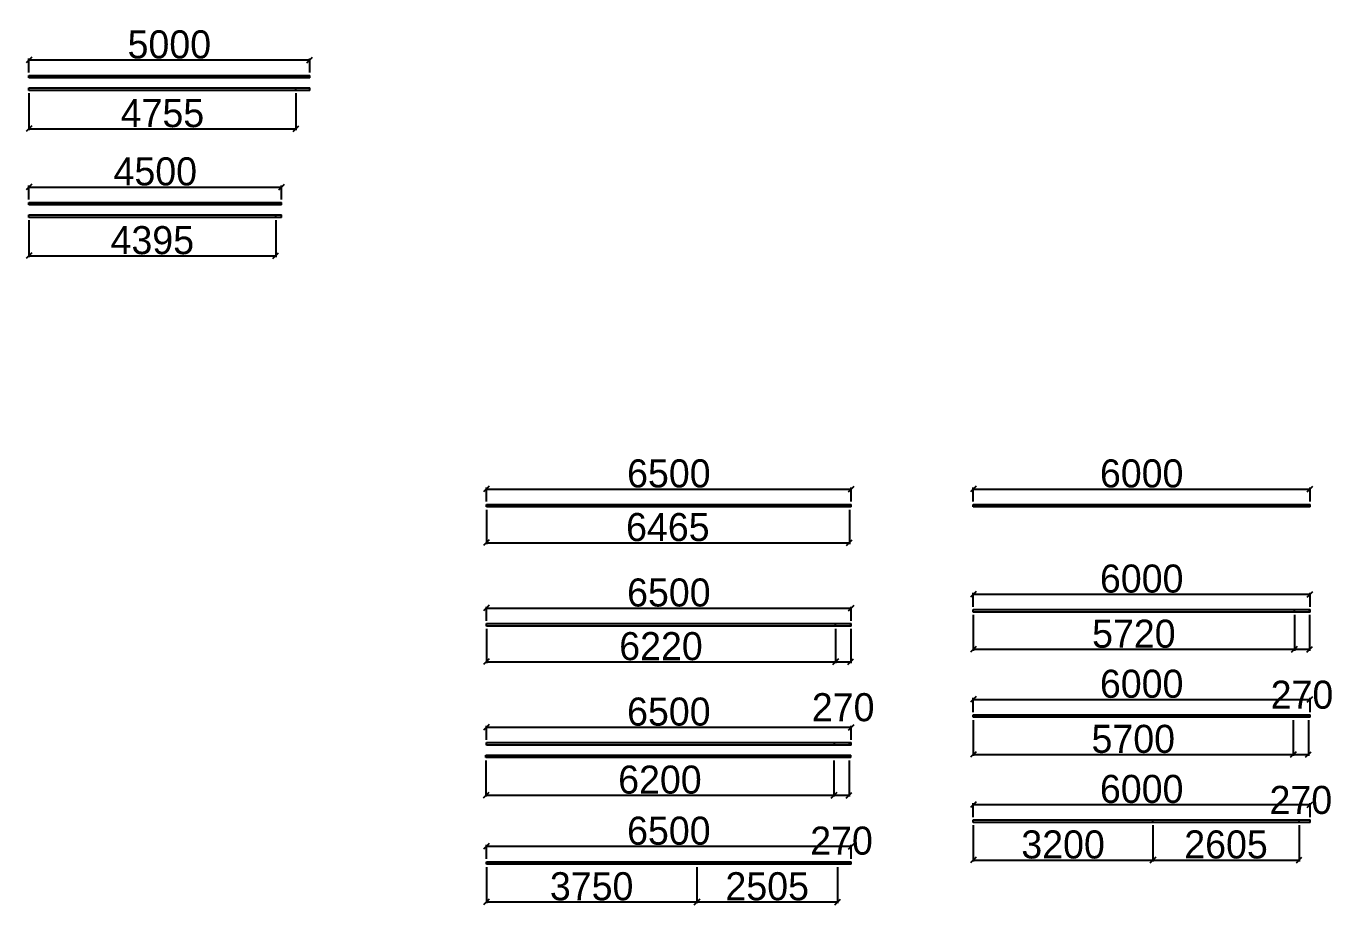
# Model space of a CAD drawing. Header units: millimetres. Extents: x 19527 to 90049, y 9890 to 62875.
# Drawn here: x 66757 to 90049, y 27147 to 42803 of the extents above; entities that cross this region are included whole.
import ezdxf

# ---------------------------------------------------------------- set-up
doc = ezdxf.new("R2010")
doc.units = ezdxf.units.MM
doc.layers.add('Lisse_haute ... Cotes Horizontales LIsse Haute', color=178, linetype='Continuous', lineweight=25, true_color=0x000000)
doc.layers.add('Lisse_haute ... Cotes Horizontales LIsse Haute ... Calepinage et Chutes', color=178, linetype='Continuous', lineweight=25, true_color=0x000000)
doc.styles.add('QCADDimTextStyle', font='txt')
doc.dimstyles.new('QCADDimStyle', dxfattribs={"dimtxt": 100, "dimasz": 10, "dimexe": 5, "dimexo": 10, "dimgap": 5, "dimtad": 1, "dimtoh": 1, "dimdec": 4, "dimzin": 0, "dimdsep": 46, "dimtxsty": 'QCADDimTextStyle', "dimcen": 0.09, "dimadec": 0, "dimazin": 0, "dimtfac": 1, "dimtdec": 4, "dimtofl": 0, "dimtmove": 0, "dimatfit": 3, "dimfxl": 1, "dimtolj": 1, "dimtzin": 0, "dimarcsym": 0})

# ---------------------------------------------------------------- blocks, each defined once
blk = doc.blocks.new('*D345')
at = {"layer": 'Lisse_haute ... Cotes Horizontales LIsse Haute ... Calepinage et Chutes', "color": 0, "lineweight": -2}
for p, q in [((66857, 42250), (66757, 42150)), ((66807, 41975), (66807, 42225)), ((66807, 42200), (71807, 42200)), ((71757, 42150), (71857, 42250)), ((71807, 41975), (71807, 42225))]:
    blk.add_line(p, q, dxfattribs=at)
at = {"layer": 'Lisse_haute ... Cotes Horizontales LIsse Haute ... Calepinage et Chutes', "color": 0, "insert": (69307, 42475), "char_height": 500, "attachment_point": 5, "style": 'QCADDimTextStyle'}
blk.add_mtext('\\A1;5000', dxfattribs=at)
blk = doc.blocks.new('*D346')
at = {"layer": 'Lisse_haute ... Cotes Horizontales LIsse Haute ... Calepinage et Chutes', "color": 0, "lineweight": -2}
for p, q in [((66807, 41608), (66807, 40950)), ((71562, 41608), (71562, 40950)), ((66857, 41025), (66757, 40925)), ((71512, 40925), (71612, 41025)), ((66807, 40975), (71562, 40975))]:
    blk.add_line(p, q, dxfattribs=at)
at = {"layer": 'Lisse_haute ... Cotes Horizontales LIsse Haute ... Calepinage et Chutes', "color": 0, "insert": (69184, 41250), "char_height": 500, "attachment_point": 5, "style": 'QCADDimTextStyle'}
blk.add_mtext('\\A1;4755', dxfattribs=at)
blk = doc.blocks.new('*D347')
at = {"layer": 'Lisse_haute ... Cotes Horizontales LIsse Haute ... Calepinage et Chutes', "color": 0, "lineweight": -2}
for p, q in [((66857, 39987), (66757, 39887)), ((66807, 39712), (66807, 39962)), ((66807, 39937), (71307, 39937)), ((71257, 39887), (71357, 39987)), ((71307, 39712), (71307, 39962))]:
    blk.add_line(p, q, dxfattribs=at)
at = {"layer": 'Lisse_haute ... Cotes Horizontales LIsse Haute ... Calepinage et Chutes', "color": 0, "insert": (69057, 40212), "char_height": 500, "attachment_point": 5, "style": 'QCADDimTextStyle'}
blk.add_mtext('\\A1;4500', dxfattribs=at)
blk = doc.blocks.new('*D348')
at = {"layer": 'Lisse_haute ... Cotes Horizontales LIsse Haute ... Calepinage et Chutes', "color": 0, "lineweight": -2}
for p, q in [((66807, 39345), (66807, 38687)), ((71202, 39345), (71202, 38687)), ((66857, 38762), (66757, 38662)), ((66807, 38712), (71202, 38712)), ((71152, 38662), (71252, 38762))]:
    blk.add_line(p, q, dxfattribs=at)
at = {"layer": 'Lisse_haute ... Cotes Horizontales LIsse Haute ... Calepinage et Chutes', "color": 0, "insert": (69004, 38987), "char_height": 500, "attachment_point": 5, "style": 'QCADDimTextStyle'}
blk.add_mtext('\\A1;4395', dxfattribs=at)
blk = doc.blocks.new('*D408')
at = {"layer": 'Lisse_haute ... Cotes Horizontales LIsse Haute ... Calepinage et Chutes', "color": 0, "lineweight": -2}
for p, q in [((75004, 34606), (74904, 34506)), ((74954, 34331), (74954, 34581)), ((74954, 34556), (81454, 34556)), ((81404, 34506), (81504, 34606)), ((81454, 34331), (81454, 34581))]:
    blk.add_line(p, q, dxfattribs=at)
at = {"layer": 'Lisse_haute ... Cotes Horizontales LIsse Haute ... Calepinage et Chutes', "color": 0, "insert": (78204, 34831), "char_height": 500, "attachment_point": 5, "style": 'QCADDimTextStyle'}
blk.add_mtext('\\A1;6500', dxfattribs=at)
blk = doc.blocks.new('*D409')
at = {"layer": 'Lisse_haute ... Cotes Horizontales LIsse Haute ... Calepinage et Chutes', "color": 0, "lineweight": -2}
for p, q in [((83676, 34606), (83576, 34506)), ((83626, 34331), (83626, 34581)), ((83626, 34556), (89626, 34556)), ((89576, 34506), (89676, 34606)), ((89626, 34331), (89626, 34581))]:
    blk.add_line(p, q, dxfattribs=at)
at = {"layer": 'Lisse_haute ... Cotes Horizontales LIsse Haute ... Calepinage et Chutes', "color": 0, "insert": (86626, 34831), "char_height": 500, "attachment_point": 5, "style": 'QCADDimTextStyle'}
blk.add_mtext('\\A1;6000', dxfattribs=at)
blk = doc.blocks.new('*D410')
at = {"layer": 'Lisse_haute ... Cotes Horizontales LIsse Haute', "color": 0, "lineweight": -2}
for p, q in [((74954, 34186), (74954, 33575)), ((81419, 34186), (81419, 33575)), ((75004, 33650), (74904, 33550)), ((74954, 33600), (81419, 33600)), ((81369, 33550), (81469, 33650))]:
    blk.add_line(p, q, dxfattribs=at)
at = {"layer": 'Lisse_haute ... Cotes Horizontales LIsse Haute', "color": 0, "insert": (78186, 33875), "char_height": 500, "attachment_point": 5, "style": 'QCADDimTextStyle'}
blk.add_mtext('\\A1;6465', dxfattribs=at)
blk = doc.blocks.new('*D411')
at = {"layer": 'Lisse_haute ... Cotes Horizontales LIsse Haute ... Calepinage et Chutes', "color": 0, "lineweight": -2}
for p, q in [((75004, 32484), (74904, 32384)), ((74954, 32209), (74954, 32459)), ((74954, 32434), (81454, 32434)), ((81404, 32384), (81504, 32484)), ((81454, 32209), (81454, 32459))]:
    blk.add_line(p, q, dxfattribs=at)
at = {"layer": 'Lisse_haute ... Cotes Horizontales LIsse Haute ... Calepinage et Chutes', "color": 0, "insert": (78204, 32709), "char_height": 500, "attachment_point": 5, "style": 'QCADDimTextStyle'}
blk.add_mtext('\\A1;6500', dxfattribs=at)
blk = doc.blocks.new('*D412')
at = {"layer": 'Lisse_haute ... Cotes Horizontales LIsse Haute', "color": 0, "lineweight": -2}
for p, q in [((74954, 32064), (74954, 31453)), ((81174, 32064), (81174, 31453)), ((75004, 31528), (74904, 31428)), ((74954, 31478), (81174, 31478)), ((81124, 31428), (81224, 31528))]:
    blk.add_line(p, q, dxfattribs=at)
at = {"layer": 'Lisse_haute ... Cotes Horizontales LIsse Haute', "color": 0, "insert": (78064, 31753), "char_height": 500, "attachment_point": 5, "style": 'QCADDimTextStyle'}
blk.add_mtext('\\A1;6220', dxfattribs=at)
blk = doc.blocks.new('*D413')
at = {"layer": 'Lisse_haute ... Cotes Horizontales LIsse Haute ... Calepinage et Chutes', "color": 0, "lineweight": -2}
for p, q in [((75004, 30362), (74904, 30262)), ((74954, 30087), (74954, 30337)), ((74954, 30312), (81454, 30312)), ((81404, 30262), (81504, 30362)), ((81454, 30087), (81454, 30337))]:
    blk.add_line(p, q, dxfattribs=at)
at = {"layer": 'Lisse_haute ... Cotes Horizontales LIsse Haute ... Calepinage et Chutes', "color": 0, "insert": (78204, 30587), "char_height": 500, "attachment_point": 5, "style": 'QCADDimTextStyle'}
blk.add_mtext('\\A1;6500', dxfattribs=at)
blk = doc.blocks.new('*D414')
at = {"layer": 'Lisse_haute ... Cotes Horizontales LIsse Haute', "color": 0, "lineweight": -2}
for p, q in [((74945, 29720), (74945, 29075)), ((81145, 29720), (81145, 29075)), ((74995, 29150), (74895, 29050)), ((81095, 29050), (81195, 29150)), ((74945, 29100), (81145, 29100))]:
    blk.add_line(p, q, dxfattribs=at)
at = {"layer": 'Lisse_haute ... Cotes Horizontales LIsse Haute', "color": 0, "insert": (78045, 29375), "char_height": 500, "attachment_point": 5, "style": 'QCADDimTextStyle'}
blk.add_mtext('\\A1;6200', dxfattribs=at)
blk = doc.blocks.new('*D415')
at = {"layer": 'Lisse_haute ... Cotes Horizontales LIsse Haute ... Calepinage et Chutes', "color": 0, "lineweight": -2}
for p, q in [((75004, 28240), (74904, 28140)), ((74954, 27965), (74954, 28215)), ((74954, 28190), (81454, 28190)), ((81404, 28140), (81504, 28240)), ((81454, 27965), (81454, 28215))]:
    blk.add_line(p, q, dxfattribs=at)
at = {"layer": 'Lisse_haute ... Cotes Horizontales LIsse Haute ... Calepinage et Chutes', "color": 0, "insert": (78204, 28465), "char_height": 500, "attachment_point": 5, "style": 'QCADDimTextStyle'}
blk.add_mtext('\\A1;6500', dxfattribs=at)
blk = doc.blocks.new('*D416')
at = {"layer": 'Lisse_haute ... Cotes Horizontales LIsse Haute', "color": 0, "lineweight": -2}
for p, q in [((74954, 27820), (74954, 27175)), ((78704, 27820), (78704, 27175)), ((75004, 27250), (74904, 27150)), ((74954, 27200), (78704, 27200)), ((78654, 27150), (78754, 27250))]:
    blk.add_line(p, q, dxfattribs=at)
at = {"layer": 'Lisse_haute ... Cotes Horizontales LIsse Haute', "color": 0, "insert": (76829, 27475), "char_height": 500, "attachment_point": 5, "style": 'QCADDimTextStyle'}
blk.add_mtext('\\A1;3750', dxfattribs=at)
blk = doc.blocks.new('*D417')
at = {"layer": 'Lisse_haute ... Cotes Horizontales LIsse Haute', "color": 0, "lineweight": -2}
for p, q in [((78704, 27820), (78704, 27175)), ((81209, 27820), (81209, 27175)), ((78754, 27250), (78654, 27150)), ((78704, 27200), (81209, 27200)), ((81159, 27150), (81259, 27250))]:
    blk.add_line(p, q, dxfattribs=at)
at = {"layer": 'Lisse_haute ... Cotes Horizontales LIsse Haute', "color": 0, "insert": (79956, 27475), "char_height": 500, "attachment_point": 5, "style": 'QCADDimTextStyle'}
blk.add_mtext('\\A1;2505', dxfattribs=at)
blk = doc.blocks.new('*D418')
at = {"layer": 'Lisse_haute ... Cotes Horizontales LIsse Haute ... Calepinage et Chutes', "color": 0, "lineweight": -2}
for p, q in [((83676, 32732), (83576, 32632)), ((83626, 32457), (83626, 32707)), ((83626, 32682), (89626, 32682)), ((89576, 32632), (89676, 32732)), ((89626, 32457), (89626, 32707))]:
    blk.add_line(p, q, dxfattribs=at)
at = {"layer": 'Lisse_haute ... Cotes Horizontales LIsse Haute ... Calepinage et Chutes', "color": 0, "insert": (86626, 32957), "char_height": 500, "attachment_point": 5, "style": 'QCADDimTextStyle'}
blk.add_mtext('\\A1;6000', dxfattribs=at)
blk = doc.blocks.new('*D419')
at = {"layer": 'Lisse_haute ... Cotes Horizontales LIsse Haute', "color": 0, "lineweight": -2}
for p, q in [((81145, 29720), (81145, 29075)), ((81415, 29720), (81415, 29075)), ((81195, 29150), (81095, 29050)), ((81365, 29050), (81465, 29150)), ((81145, 29100), (81415, 29100))]:
    blk.add_line(p, q, dxfattribs=at)
at = {"layer": 'Lisse_haute ... Cotes Horizontales LIsse Haute', "color": 0, "insert": (81280, 28288), "char_height": 500, "attachment_point": 5, "style": 'QCADDimTextStyle'}
blk.add_mtext('\\A1;270', dxfattribs=at)
blk = doc.blocks.new('*D420')
at = {"layer": 'Lisse_haute ... Cotes Horizontales LIsse Haute', "color": 0, "lineweight": -2}
for p, q in [((81174, 32064), (81174, 31453)), ((81444, 32064), (81444, 31453)), ((81224, 31528), (81124, 31428)), ((81174, 31478), (81444, 31478)), ((81394, 31428), (81494, 31528))]:
    blk.add_line(p, q, dxfattribs=at)
at = {"layer": 'Lisse_haute ... Cotes Horizontales LIsse Haute', "color": 0, "insert": (81309, 30665), "char_height": 500, "attachment_point": 5, "style": 'QCADDimTextStyle'}
blk.add_mtext('\\A1;270', dxfattribs=at)
blk = doc.blocks.new('*D421')
at = {"layer": 'Lisse_haute ... Cotes Horizontales LIsse Haute', "color": 0, "lineweight": -2}
for p, q in [((83626, 32312), (83626, 31675)), ((89346, 32312), (89346, 31675)), ((83676, 31750), (83576, 31650)), ((83626, 31700), (89346, 31700)), ((89296, 31650), (89396, 31750))]:
    blk.add_line(p, q, dxfattribs=at)
at = {"layer": 'Lisse_haute ... Cotes Horizontales LIsse Haute', "color": 0, "insert": (86486, 31975), "char_height": 500, "attachment_point": 5, "style": 'QCADDimTextStyle'}
blk.add_mtext('\\A1;5720', dxfattribs=at)
blk = doc.blocks.new('*D422')
at = {"layer": 'Lisse_haute ... Cotes Horizontales LIsse Haute', "color": 0, "lineweight": -2}
for p, q in [((89346, 32312), (89346, 31675)), ((89616, 32312), (89616, 31675)), ((89396, 31750), (89296, 31650)), ((89346, 31700), (89616, 31700)), ((89566, 31650), (89666, 31750))]:
    blk.add_line(p, q, dxfattribs=at)
at = {"layer": 'Lisse_haute ... Cotes Horizontales LIsse Haute', "color": 0, "insert": (89481, 30888), "char_height": 500, "attachment_point": 5, "style": 'QCADDimTextStyle'}
blk.add_mtext('\\A1;270', dxfattribs=at)
blk = doc.blocks.new('*D423')
at = {"layer": 'Lisse_haute ... Cotes Horizontales LIsse Haute ... Calepinage et Chutes', "color": 0, "lineweight": -2}
for p, q in [((83676, 30858), (83576, 30758)), ((83626, 30583), (83626, 30833)), ((83626, 30808), (89626, 30808)), ((89576, 30758), (89676, 30858)), ((89626, 30583), (89626, 30833))]:
    blk.add_line(p, q, dxfattribs=at)
at = {"layer": 'Lisse_haute ... Cotes Horizontales LIsse Haute ... Calepinage et Chutes', "color": 0, "insert": (86626, 31083), "char_height": 500, "attachment_point": 5, "style": 'QCADDimTextStyle'}
blk.add_mtext('\\A1;6000', dxfattribs=at)
blk = doc.blocks.new('*D424')
at = {"layer": 'Lisse_haute ... Cotes Horizontales LIsse Haute', "color": 0, "lineweight": -2}
for p, q in [((83626, 30438), (83626, 29801)), ((89326, 30438), (89326, 29801)), ((83676, 29876), (83576, 29776)), ((83626, 29826), (89326, 29826)), ((89276, 29776), (89376, 29876))]:
    blk.add_line(p, q, dxfattribs=at)
at = {"layer": 'Lisse_haute ... Cotes Horizontales LIsse Haute', "color": 0, "insert": (86476, 30101), "char_height": 500, "attachment_point": 5, "style": 'QCADDimTextStyle'}
blk.add_mtext('\\A1;5700', dxfattribs=at)
blk = doc.blocks.new('*D425')
at = {"layer": 'Lisse_haute ... Cotes Horizontales LIsse Haute', "color": 0, "lineweight": -2}
for p, q in [((89326, 30438), (89326, 29801)), ((89596, 30438), (89596, 29801)), ((89376, 29876), (89276, 29776)), ((89326, 29826), (89596, 29826)), ((89546, 29776), (89646, 29876))]:
    blk.add_line(p, q, dxfattribs=at)
at = {"layer": 'Lisse_haute ... Cotes Horizontales LIsse Haute', "color": 0, "insert": (89461, 29013), "char_height": 500, "attachment_point": 5, "style": 'QCADDimTextStyle'}
blk.add_mtext('\\A1;270', dxfattribs=at)
blk = doc.blocks.new('*D426')
at = {"layer": 'Lisse_haute ... Cotes Horizontales LIsse Haute ... Calepinage et Chutes', "color": 0, "lineweight": -2}
for p, q in [((83676, 28984), (83576, 28884)), ((83626, 28709), (83626, 28959)), ((83626, 28934), (89626, 28934)), ((89576, 28884), (89676, 28984)), ((89626, 28709), (89626, 28959))]:
    blk.add_line(p, q, dxfattribs=at)
at = {"layer": 'Lisse_haute ... Cotes Horizontales LIsse Haute ... Calepinage et Chutes', "color": 0, "insert": (86626, 29209), "char_height": 500, "attachment_point": 5, "style": 'QCADDimTextStyle'}
blk.add_mtext('\\A1;6000', dxfattribs=at)
blk = doc.blocks.new('*D427')
at = {"layer": 'Lisse_haute ... Cotes Horizontales LIsse Haute', "color": 0, "lineweight": -2}
for p, q in [((83626, 28564), (83626, 27920)), ((86826, 28564), (86826, 27920)), ((83676, 27995), (83576, 27895)), ((86776, 27895), (86876, 27995)), ((83626, 27945), (86826, 27945))]:
    blk.add_line(p, q, dxfattribs=at)
at = {"layer": 'Lisse_haute ... Cotes Horizontales LIsse Haute', "color": 0, "insert": (85226, 28220), "char_height": 500, "attachment_point": 5, "style": 'QCADDimTextStyle'}
blk.add_mtext('\\A1;3200', dxfattribs=at)
blk = doc.blocks.new('*D428')
at = {"layer": 'Lisse_haute ... Cotes Horizontales LIsse Haute', "color": 0, "lineweight": -2}
for p, q in [((86826, 28564), (86826, 27920)), ((89431, 28564), (89431, 27920)), ((86876, 27995), (86776, 27895)), ((89381, 27895), (89481, 27995)), ((86826, 27945), (89431, 27945))]:
    blk.add_line(p, q, dxfattribs=at)
at = {"layer": 'Lisse_haute ... Cotes Horizontales LIsse Haute', "color": 0, "insert": (88128, 28220), "char_height": 500, "attachment_point": 5, "style": 'QCADDimTextStyle'}
blk.add_mtext('\\A1;2605', dxfattribs=at)

msp = doc.modelspace()

# ---------------------------------------------------------------- linework, layer by layer
at = {"layer": 'Lisse_haute ... Cotes Horizontales LIsse Haute'}
for p, q in [((81418.6, 34236.2), (81418.6, 34281.2)), ((81453.6, 34236.2), (81453.6, 34281.2)), ((89625.7, 34236.2), (89625.7, 34281.2)), ((89345.7, 32362.1), (89345.7, 32407.1)), ((89615.7, 32362.1), (89615.7, 32407.1)), ((89625.7, 32362.1), (89625.7, 32407.1)), ((81173.6, 32114), (81173.6, 32159)), ((81443.6, 32114), (81443.6, 32159)), ((81453.6, 32114), (81453.6, 32159)), ((89325.7, 30488.1), (89325.7, 30533.1)), ((89595.7, 30488.1), (89595.7, 30533.1)), ((89625.7, 30488.1), (89625.7, 30533.1)), ((81144.7, 29769.9), (81144.7, 29814.9)), ((81153.6, 29991.9), (81153.6, 30036.9)), ((81414.7, 29769.9), (81414.7, 29814.9)), ((81423.6, 29991.9), (81423.6, 30036.9)), ((81444.7, 29769.9), (81444.7, 29814.9)), ((81453.6, 29991.9), (81453.6, 30036.9)), ((86825.7, 28614.1), (86825.7, 28659.1)), ((89430.7, 28614.1), (89430.7, 28659.1)), ((89625.7, 28614.1), (89625.7, 28659.1)), ((78703.6, 27869.8), (78703.6, 27914.8)), ((81208.6, 27869.8), (81208.6, 27914.8)), ((81453.6, 27869.8), (81453.6, 27914.8))]:
    msp.add_line(p, q, dxfattribs=at)
at = {"layer": 'Lisse_haute ... Cotes Horizontales LIsse Haute ... Calepinage et Chutes'}
for p, q in [((66806.9, 41880), (66806.9, 41925)), ((66806.9, 41925), (71806.9, 41925)), ((66851.9, 41880), (66806.9, 41880)), ((66806.9, 41658.1), (66806.9, 41703.1)), ((66806.9, 41703.1), (71806.9, 41703.1)), ((71806.9, 41880), (66851.9, 41880)), ((71561.9, 41880), (71561.9, 41925)), ((71561.9, 41658.1), (71561.9, 41703.1)), ((71806.9, 41880), (71806.9, 41925)), ((71806.9, 41658.1), (71806.9, 41703.1)), ((66851.9, 41658.1), (66806.9, 41658.1)), ((71806.9, 41658.1), (66851.9, 41658.1)), ((66806.9, 39616.6), (66806.9, 39661.6)), ((66806.9, 39661.6), (71306.9, 39661.6)), ((66851.9, 39616.6), (66806.9, 39616.6)), ((71306.9, 39616.6), (66851.9, 39616.6)), ((71201.9, 39616.6), (71201.9, 39661.6)), ((71306.9, 39616.6), (71306.9, 39661.6)), ((66806.9, 39394.6), (66806.9, 39439.6)), ((66806.9, 39439.6), (71306.9, 39439.6)), ((66851.9, 39394.6), (66806.9, 39394.6)), ((71306.9, 39394.6), (66851.9, 39394.6)), ((71201.9, 39394.6), (71201.9, 39439.6)), ((71306.9, 39394.6), (71306.9, 39439.6)), ((74953.6, 34281.2), (81453.6, 34281.2)), ((74953.6, 34236.2), (74953.6, 34281.2)), ((83625.7, 34236.2), (83625.7, 34281.2)), ((83625.7, 34281.2), (89625.7, 34281.2)), ((74998.6, 34236.2), (74953.6, 34236.2)), ((81453.6, 34236.2), (74998.6, 34236.2)), ((80153.6, 34236.2), (80103.6, 34236.2)), ((83670.7, 34236.2), (83625.7, 34236.2)), ((89625.7, 34236.2), (83670.7, 34236.2)), ((83625.7, 32362.1), (83625.7, 32407.1)), ((83625.7, 32407.1), (89625.7, 32407.1)), ((74953.6, 32159), (81453.6, 32159)), ((74953.6, 32114), (74953.6, 32159)), ((83670.7, 32362.1), (83625.7, 32362.1)), ((89625.7, 32362.1), (83670.7, 32362.1)), ((74998.6, 32114), (74953.6, 32114)), ((81453.6, 32114), (74998.6, 32114)), ((80153.6, 32114), (80103.6, 32114)), ((83625.7, 30488.1), (83625.7, 30533.1)), ((83625.7, 30533.1), (89625.7, 30533.1)), ((83670.7, 30488.1), (83625.7, 30488.1)), ((89625.7, 30488.1), (83670.7, 30488.1)), ((74944.7, 29814.9), (81444.7, 29814.9)), ((74944.7, 29769.9), (74944.7, 29814.9)), ((74953.6, 30036.9), (81453.6, 30036.9)), ((74953.6, 29991.9), (74953.6, 30036.9)), ((74998.6, 29991.9), (74953.6, 29991.9)), ((81453.6, 29991.9), (74998.6, 29991.9)), ((80153.6, 29991.9), (80103.6, 29991.9)), ((74989.7, 29769.9), (74944.7, 29769.9)), ((81444.7, 29769.9), (74989.7, 29769.9)), ((80144.7, 29769.9), (80094.7, 29769.9)), ((83625.7, 28614.1), (83625.7, 28659.1)), ((83625.7, 28659.1), (89625.7, 28659.1)), ((83670.7, 28614.1), (83625.7, 28614.1)), ((89625.7, 28614.1), (83670.7, 28614.1)), ((74953.6, 27914.8), (81453.6, 27914.8)), ((74953.6, 27869.8), (74953.6, 27914.8)), ((74998.6, 27869.8), (74953.6, 27869.8)), ((81453.6, 27869.8), (74998.6, 27869.8)), ((80153.6, 27869.8), (80103.6, 27869.8))]:
    msp.add_line(p, q, dxfattribs=at)

# ---------------------------------------------------------------- dimensions: what is measured, and where the dimension line sits
at = {"layer": 'Lisse_haute ... Cotes Horizontales LIsse Haute'}
for p1, p2, distance, picture, middle in [((74953.6, 34236.2), (81418.6, 34236.2), -636.2, '*D410', (78186.1, 33875)), ((83625.7, 32362.1), (89345.7, 32362.1), -662.1, '*D421', (86485.7, 31975)), ((89345.7, 32362.1), (89615.7, 32362.1), -662.1, '*D422', (89480.7, 30887.5)), ((74953.6, 32114), (81173.6, 32114), -636.2, '*D412', (78063.6, 31752.9)), ((81173.6, 32114), (81443.6, 32114), -636.2, '*D420', (81308.6, 30665.4)), ((83625.7, 30488.1), (89325.7, 30488.1), -662.1, '*D424', (86475.7, 30101)), ((89325.7, 30488.1), (89595.7, 30488.1), -662.1, '*D425', (89460.7, 29013.5)), ((74944.7, 29769.9), (81144.7, 29769.9), -669.9, '*D414', (78044.7, 29375)), ((81144.7, 29769.9), (81414.7, 29769.9), -669.9, '*D419', (81279.7, 28287.5)), ((83625.7, 28614.1), (86825.7, 28614.1), -669.3, '*D427', (85225.7, 28219.8)), ((86825.7, 28614.1), (89430.7, 28614.1), -669.3, '*D428', (88128.2, 28219.8)), ((74953.6, 27869.8), (78703.6, 27869.8), -669.8, '*D416', (76828.6, 27475)), ((78703.6, 27869.8), (81208.6, 27869.8), -669.8, '*D417', (79956.1, 27475))]:
    dim = msp.add_aligned_dim(p1=p1, p2=p2, distance=distance, dimstyle='QCADDimStyle', override={"dimscale": 5, "dimtxt": 100, "dimasz": 10, "dimexe": 5, "dimexo": 10, "dimgap": 5, "dimtih": 0, "dimdec": 0, "dimtsz": 10, "dimclrd": 0, "dimclre": 0, "dimclrt": 0, "dimadec": 1, "dimtmove": 2}, dxfattribs=at)
    dim.commit()
    dim.dimension.update_dxf_attribs({"geometry": picture, "text_midpoint": middle})
at = {"layer": 'Lisse_haute ... Cotes Horizontales LIsse Haute ... Calepinage et Chutes'}
for p1, p2, distance, picture, middle in [((66806.9, 41925), (71806.9, 41925), 275, '*D345', (69306.9, 42475)), ((66806.9, 41658.1), (71561.9, 41658.1), -682.7, '*D346', (69184.4, 41250.4)), ((66806.9, 39661.6), (71306.9, 39661.6), 275, '*D347', (69056.9, 40211.5)), ((66806.9, 39394.6), (71201.9, 39394.6), -682.7, '*D348', (69004.4, 38987)), ((74953.6, 34281.2), (81453.6, 34281.2), 275, '*D408', (78203.6, 34831.1)), ((83625.7, 34281.2), (89625.7, 34281.2), 275, '*D409', (86625.7, 34831.1)), ((83625.7, 32407.1), (89625.7, 32407.1), 275, '*D418', (86625.7, 32957.1)), ((74953.6, 32159), (81453.6, 32159), 275, '*D411', (78203.6, 32709)), ((83625.7, 30533.1), (89625.7, 30533.1), 275, '*D423', (86625.7, 31083.1)), ((74953.6, 30036.9), (81453.6, 30036.9), 275, '*D413', (78203.6, 30586.8)), ((83625.7, 28659.1), (89625.7, 28659.1), 275, '*D426', (86625.7, 29209.1)), ((74953.6, 27914.8), (81453.6, 27914.8), 275, '*D415', (78203.6, 28464.7))]:
    dim = msp.add_aligned_dim(p1=p1, p2=p2, distance=distance, dimstyle='QCADDimStyle', override={"dimscale": 5, "dimtxt": 100, "dimasz": 10, "dimexe": 5, "dimexo": 10, "dimgap": 5, "dimtih": 0, "dimdec": 0, "dimtsz": 10, "dimclrd": 0, "dimclre": 0, "dimclrt": 0, "dimadec": 1, "dimtmove": 2}, dxfattribs=at)
    dim.commit()
    dim.dimension.update_dxf_attribs({"geometry": picture, "text_midpoint": middle})

doc.saveas('drawing.dxf')
